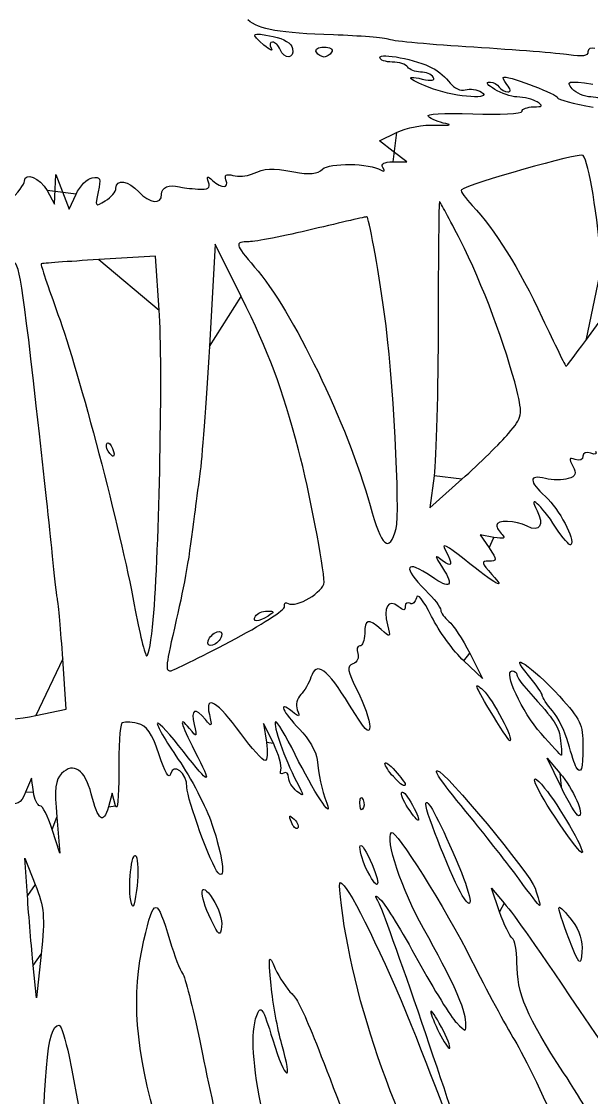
# Model space of a CAD drawing. Extents: x 759 to 1343, y 121 to 552.
# Drawn here: x 1064.9 to 1133.2, y 207.2 to 336.2 of the extents above; entities that cross this region are included whole.
import ezdxf

# ---------------------------------------------------------------- set-up
doc = ezdxf.new("R2010")
doc.units = 0
doc.layers.add('Ebene_1', color=7, linetype='CONTINUOUS')

msp = doc.modelspace()

# ---------------------------------------------------------------- linework, layer by layer
at = {"layer": 'Ebene_1', "color": 7}
for points in [[(1095.86576, 332.874148), (1095.86576, 332.874148)], [(1100.20944, 332.574812), (1100.20944, 332.574812)], [(1114.25048, 328.131908), (1114.25048, 328.131908)], [(1109.38888, 319.403988), (1111.02808, 319.403988), (1109.40824, 320.65758), (1107.78848, 321.911164), (1109.81832, 322.929332)], [(1067.922, 315.961628), (1068.82984, 314.315284), (1068.90024, 316.1113), (1068.97064, 317.907308), (1069.77, 315.811964), (1070.56936, 313.716612), (1071.39704, 315.512628)], [(1091.20424, 303.23994), (1088.09136, 309.52598), (1087.37664, 297.253228)], [(1081.37096, 301.621988), (1080.92088, 308.086092), (1074.13584, 307.678652)], [(1132.48416, 297.965196), (1134.75264, 301.071844), (1134.35536, 306.795596)], [(1132.48416, 297.965196), (1132.48416, 297.965196)], [(1123.23024, 286.828732), (1123.23024, 286.828732)], [(1075.23624, 284.720964), (1075.23624, 284.720964)], [(1114.30856, 281.751516), (1113.82032, 277.923892), (1117.65672, 281.339604)], [(1109.7628, 275.440748), (1109.7628, 275.440748)], [(1121.48888, 274.361412), (1119.85232, 274.669204), (1120.90424, 273.089724)], [(1092.90752, 264.924996), (1092.90752, 264.924996)], [(1080.65336, 264.475988), (1080.65336, 264.475988)], [(1087.24096, 261.969052), (1087.24096, 261.969052)], [(1089.86504, 261.866324), (1089.86504, 261.866324)], [(1066.56264, 252.97758), (1070.2244, 253.742108), (1069.8116, 259.782556)], [(1118.58424, 260.472436), (1120.12512, 257.441476), (1117.8808, 259.536828)], [(1120.96944, 253.673124), (1120.96944, 253.673124)], [(1095.04896, 249.658644), (1093.86584, 252.053324), (1094.21768, 249.808308)], [(1127.1404, 250.822828), (1127.1404, 250.822828)], [(1129.53, 244.420508), (1127.86824, 247.862868), (1129.39616, 246.06686)], [(1131.34008, 246.815196), (1131.34008, 246.815196)], [(1066.29696, 243.821564), (1066.06976, 245.467908), (1065.3536, 243.807756)], [(1109.43112, 245.664996), (1109.43112, 245.664996)], [(1129.53, 244.420508), (1129.53, 244.420508)], [(1076.14272, 242.175212), (1075.74552, 243.671892), (1075.28904, 242.029684)], [(1105.42968, 242.524716), (1105.42968, 242.524716)], [(1111.18368, 241.9281), (1111.18368, 241.9281)], [(1069.0904, 240.796716), (1069.4544, 236.487844), (1068.53896, 239.331532)], [(1097.20608, 240.203996), (1097.20608, 240.203996)], [(1129.35056, 239.991476), (1129.35056, 239.991476)], [(1065.57104, 231.39942), (1065.26536, 235.889452), (1066.5084, 232.731524)], [(1106.3392, 234.307412), (1106.3392, 234.307412)], [(1124.50888, 233.3451), (1124.50888, 233.3451)], [(1117.69328, 231.398428), (1117.69328, 231.398428)], [(1122.16328, 229.454444), (1121.18792, 232.297436), (1122.70264, 230.50142)], [(1077.96592, 230.800748), (1077.96624, 230.800748)], [(1087.5832, 228.49654), (1087.5832, 228.49654)], [(1130.4688, 226.247956), (1130.4688, 226.247956)], [(1067.21176, 224.350132), (1066.672, 219.12666), (1066.2744, 223.018028), (1066.2744, 223.018028)], [(1115.1884, 215.62778), (1115.1884, 215.62778)]]:
    msp.add_lwpolyline(points, close=True, dxfattribs=at)
for points in [[(1102.24496, 334.632188), (1095.88072, 334.832588), (1093.34872, 335.275476), (1091.99704, 336.42474)], [(1093.92112, 333.419268), (1092.26016, 334.852748), (1092.39968, 334.981684), (1095.03768, 334.45086)], [(1095.03768, 334.45086), (1096.32616, 334.191596), (1097.23832, 333.621716), (1097.36, 333.000012)], [(1108.92992, 334.077236), (1108.38248, 334.283924), (1105.37424, 334.533652), (1102.24496, 334.632188)], [(1094.80168, 333.02382), (1095.04632, 332.612236), (1094.65008, 332.79018), (1093.92112, 333.419268)], [(1094.93624, 333.772156), (1094.6176, 333.772156), (1094.55704, 333.435404), (1094.80168, 333.02382)], [(1095.86576, 332.874148), (1095.67312, 333.368052), (1095.25488, 333.772156), (1094.93624, 333.772156)], [(1097.36, 333.000012), (1097.60672, 331.73974), (1096.34952, 331.633844), (1095.86576, 332.874148)], [(1100.20944, 332.574812), (1100.00256, 332.904084), (1100.41328, 333.173484), (1101.12216, 333.173484)], [(1101.12216, 333.173484), (1101.83104, 333.173484), (1102.24176, 332.904084), (1102.03488, 332.574812)], [(1119.06112, 333.143044), (1114.03648, 333.450164), (1109.47736, 333.870548), (1108.92992, 334.077236)], [(1130.4788, 332.231652), (1129.22376, 332.425804), (1124.08584, 332.835924), (1119.06112, 333.143044)], [(1133.57648, 332.99378), (1133.12776, 333.16318), (1132.76064, 332.98154), (1132.76064, 332.59022)], [(1101.12216, 331.976148), (1100.82696, 331.976148), (1100.41624, 332.245548), (1100.20944, 332.574812)], [(1102.03488, 332.574812), (1101.82808, 332.245548), (1101.41736, 331.976148), (1101.12216, 331.976148)], [(1107.8156, 331.912548), (1107.8156, 332.536148), (1112.20672, 331.66766), (1114.13144, 330.663396)], [(1109.30088, 331.377516), (1108.484, 331.377516), (1107.8156, 331.618284), (1107.8156, 331.912548)], [(1132.76064, 332.59022), (1132.76064, 332.104324), (1132.03696, 331.990612), (1130.4788, 332.231652)], [(1111.16224, 330.778844), (1110.95544, 331.108108), (1110.11784, 331.377516), (1109.30088, 331.377516)], [(1112.68352, 330.180172), (1112.05368, 330.180172), (1111.36912, 330.449572), (1111.16224, 330.778844)], [(1114.13144, 330.663396), (1114.84112, 330.293108), (1115.78728, 329.48322), (1116.23408, 328.863628)], [(1114.25048, 328.131908), (1111.33672, 329.18202), (1110.52792, 329.899868), (1112.88664, 329.342388)], [(1114.21984, 329.557508), (1114.00472, 329.899972), (1113.31336, 330.180172), (1112.68352, 330.180172)], [(1112.88664, 329.342388), (1114.0176, 329.075076), (1114.4764, 329.1491), (1114.21984, 329.557508)], [(1123.03384, 328.683388), (1122.6172, 329.177292), (1122.47848, 329.581396), (1122.72552, 329.581396)], [(1122.72552, 329.581396), (1123.70224, 329.581396), (1129.11872, 327.479572), (1129.11872, 327.100564)], [(1130.86064, 328.180348), (1130.09376, 329.092716), (1130.298, 329.138436), (1133.3608, 328.740036)], [(1119.98544, 327.780988), (1121.44904, 326.857604), (1117.0372, 327.127556), (1114.25048, 328.131908)], [(1116.23408, 328.863628), (1116.69912, 328.218692), (1117.47952, 327.869572), (1118.05952, 328.046964)], [(1118.05952, 328.046964), (1118.6168, 328.217388), (1119.48344, 328.097684), (1119.98544, 327.780988)], [(1124.2508, 327.196588), (1122.79008, 327.223628), (1119.64384, 328.982724), (1121.05616, 328.982724)], [(1121.05616, 328.982724), (1121.43504, 328.982724), (1121.91424, 328.713324), (1122.12104, 328.384052)], [(1122.12104, 328.384052), (1122.32792, 328.054788), (1122.78832, 327.78538), (1123.14424, 327.78538)], [(1123.14424, 327.78538), (1123.55232, 327.78538), (1123.51152, 328.117116), (1123.03384, 328.683388)], [(1133.10656, 327.18682), (1132.33064, 327.18682), (1131.32, 327.6339), (1130.86064, 328.180348)], [(1126.6848, 326.588044), (1126.1828, 326.907228), (1125.08744, 327.181076), (1124.2508, 327.196588)], [(1126.2284, 325.998532), (1127.33552, 326.005732), (1127.42288, 326.118764), (1126.6848, 326.588044)], [(1129.11872, 327.100564), (1129.11872, 326.878484), (1131.03552, 326.359764), (1133.37816, 325.94786)], [(1134.89344, 326.588148), (1134.68664, 326.917412), (1133.88256, 327.18682), (1133.10656, 327.18682)], [(1113.63288, 324.842484), (1113.28256, 325.174564), (1115.3788, 325.302156), (1118.9572, 325.166548)], [(1118.9572, 325.166548), (1122.20336, 325.043532), (1124.85928, 325.178308), (1124.85928, 325.466124)], [(1124.85928, 325.466124), (1124.85928, 325.753916), (1125.47536, 325.993492), (1126.2284, 325.998532)], [(1115.73192, 323.987884), (1114.8952, 324.15666), (1113.95064, 324.541228), (1113.63288, 324.842484)], [(1114.55064, 323.814268), (1116.03704, 323.740988), (1116.56856, 323.819068), (1115.73192, 323.987884)], [(1109.81832, 322.929332), (1111.01504, 323.529612), (1112.95736, 323.89282), (1114.55064, 323.814268)], [(1132.17368, 320.17314), (1131.81984, 320.563572), (1118.4136, 316.752892), (1117.59584, 316.029444)], [(1134.35536, 306.795596), (1133.93096, 312.909572), (1132.87208, 319.402412), (1132.17368, 320.17314)], [(1100.934, 318.528788), (1101.74792, 319.329572), (1106.59328, 319.252804), (1107.96728, 318.417364)], [(1108.18384, 318.71282), (1107.89672, 319.169932), (1108.3048, 319.403988), (1109.38888, 319.403988)], [(1065.2276, 317.07262), (1065.2276, 318.262588), (1067.0728, 317.501764), (1067.922, 315.961628)], [(1073.34672, 317.497452), (1074.30808, 317.659236), (1074.40872, 317.417852), (1074.04992, 315.810796)], [(1087.28952, 316.959276), (1087.0168, 317.72906), (1087.10784, 317.766604), (1087.77344, 317.158972)], [(1089.37312, 317.240884), (1089.14656, 317.821772), (1089.39872, 317.981308), (1090.21168, 317.772068)], [(1090.21168, 317.772068), (1090.85096, 317.607588), (1091.85736, 317.678772), (1092.448, 317.930252)], [(1092.448, 317.930252), (1094.18528, 318.669908), (1094.7368, 318.699668), (1097.49848, 318.202812)], [(1097.49848, 318.202812), (1099.40504, 317.859796), (1100.34464, 317.94894), (1100.934, 318.528788)], [(1107.96728, 318.417364), (1108.352, 318.183412), (1108.44056, 318.304196), (1108.18384, 318.71282)], [(1063.40208, 314.61462), (1064.40616, 315.672068), (1065.2276, 316.778172), (1065.2276, 317.07262)], [(1071.39704, 315.512628), (1071.85224, 316.500436), (1072.7296, 317.393604), (1073.34672, 317.497452)], [(1074.9056, 314.718324), (1075.60648, 315.148964), (1076.17992, 315.840612), (1076.17992, 316.255308)], [(1076.17992, 316.255308), (1076.17992, 317.400052), (1077.68088, 317.157028), (1078.91816, 315.811964)], [(1081.6564, 315.512628), (1081.6564, 316.373212), (1082.49024, 316.721668), (1083.78608, 316.402604)], [(1083.78608, 316.402604), (1084.12072, 316.320204), (1085.12152, 316.198436), (1086.01, 316.132012)], [(1086.01, 316.132012), (1087.24688, 316.03954), (1087.54664, 316.233364), (1087.28952, 316.959276)], [(1087.77344, 317.158972), (1088.86688, 316.16074), (1089.77624, 316.207292), (1089.37312, 317.240884)], [(1074.04992, 315.810796), (1073.65104, 314.02382), (1073.69144, 313.972276), (1074.9056, 314.718324)], [(1078.91816, 315.811964), (1080.21768, 314.399132), (1081.6564, 314.24186), (1081.6564, 315.512628)], [(1117.59584, 316.029444), (1117.45288, 315.902996), (1118.03352, 315.061492), (1118.88616, 314.159436)], [(1114.95856, 314.614708), (1114.87856, 314.614724), (1114.80952, 308.081732), (1114.80504, 300.09694)], [(1117.47432, 309.974988), (1116.17056, 312.52682), (1115.03848, 314.6147), (1114.95856, 314.614708)], [(1118.88616, 314.159436), (1121.60448, 311.283524), (1124.47088, 306.691924), (1127.28728, 300.701596)], [(1106.26424, 312.818676), (1106.15608, 312.818676), (1103.24352, 312.145516), (1099.79184, 311.322764)], [(1108.3812, 301.144588), (1107.53704, 307.075116), (1106.49552, 312.818676), (1106.26424, 312.818676)], [(1099.79184, 311.322764), (1096.34016, 310.500028), (1092.89992, 309.826524), (1092.14688, 309.826092)], [(1092.14688, 309.826092), (1090.346, 309.825292), (1090.4068, 309.544068), (1092.8044, 306.788204)], [(1124.21744, 292.030004), (1123.02096, 297.020572), (1120.04072, 304.951732), (1117.47432, 309.974988)], [(1067.01568, 286.776484), (1064.86872, 305.86706), (1064.61976, 307.430636), (1063.72648, 307.430636)], [(1074.13584, 307.678652), (1070.40408, 307.454564), (1067.28856, 307.223324), (1067.2124, 307.164788)], [(1067.2124, 307.164788), (1067.1364, 307.106228), (1068.04664, 304.380748), (1069.2356, 301.108116)], [(1092.8044, 306.788204), (1097.33704, 301.578308), (1103.91824, 287.98326), (1106.64304, 278.20122)], [(1098.06824, 284.863268), (1096.1076, 292.304756), (1094.53664, 296.510644), (1091.20424, 303.23994)], [(1069.2356, 301.108116), (1071.75616, 294.169892), (1076.75632, 275.1107), (1078.37472, 266.272004)], [(1080.65336, 264.475988), (1081.38528, 272.761212), (1081.81864, 295.192868), (1081.37096, 301.621988)], [(1109.7628, 275.440748), (1110.28544, 277.305836), (1109.382, 294.113148), (1108.3812, 301.144588)], [(1114.80504, 300.09694), (1114.79704, 292.112148), (1114.57712, 283.856716), (1114.30856, 281.751516)], [(1127.28728, 300.701596), (1128.79336, 297.498444), (1130.06832, 294.87338), (1130.12056, 294.868116)], [(1087.37664, 297.253228), (1086.9836, 290.503212), (1086.47504, 283.63346), (1086.24656, 281.987116)], [(1130.12056, 294.868116), (1130.17256, 294.862516), (1131.23648, 296.256532), (1132.48416, 297.965196)], [(1123.23024, 286.828732), (1124.92392, 288.850356), (1124.94864, 288.980268), (1124.21744, 292.030004)], [(1068.57928, 272.109044), (1068.38584, 274.249292), (1067.68224, 280.849644), (1067.01568, 286.776484)], [(1117.65672, 281.339604), (1119.76672, 283.218244), (1122.2748, 285.688356), (1123.23024, 286.828732)], [(1075.23624, 284.720964), (1075.0156, 285.07214), (1074.96568, 285.48786), (1075.12512, 285.644796)], [(1075.12512, 285.644796), (1075.28464, 285.801724), (1075.57728, 285.514396), (1075.77552, 285.006292)], [(1075.77552, 285.006292), (1076.18696, 283.951372), (1075.83632, 283.765812), (1075.23624, 284.720964)], [(1101.12136, 268.981396), (1101.12136, 270.786668), (1099.34656, 280.011172), (1098.06824, 284.863268)], [(1131.23392, 283.705484), (1130.48632, 283.987748), (1130.42744, 283.834284), (1130.92928, 282.911724)], [(1132.1608, 284.082348), (1132.1608, 283.677372), (1131.7504, 283.510508), (1131.23392, 283.705484)], [(1133.10512, 284.452588), (1132.5712, 284.654148), (1132.1608, 284.493228), (1132.1608, 284.082348)], [(1133.67768, 284.687868), (1133.89088, 284.348508), (1133.64648, 284.248148), (1133.10512, 284.452588)], [(1130.92928, 282.911724), (1131.42816, 281.99454), (1131.32072, 281.696036), (1130.38656, 281.40434)], [(1086.24656, 281.987116), (1086.01808, 280.340772), (1085.73168, 278.185556), (1085.61008, 277.197748)], [(1127.6488, 281.42906), (1125.63488, 281.926364), (1125.64512, 281.089844), (1127.6752, 279.247676)], [(1130.38656, 281.40434), (1129.74592, 281.204292), (1128.514, 281.215412), (1127.6488, 281.42906)], [(1128.8824, 275.594084), (1127.17856, 278.249548), (1125.44504, 279.774692), (1126.65152, 277.556852)], [(1127.6752, 279.247676), (1129.284, 277.78806), (1131.27024, 274.026868), (1130.7188, 273.484348)], [(1106.64304, 278.20122), (1108.05584, 273.129308), (1108.90464, 272.378244), (1109.7628, 275.440748)], [(1126.65152, 277.556852), (1127.57112, 275.866316), (1126.96448, 274.912508), (1125.47016, 275.699348)], [(1085.61008, 277.197748), (1084.9524, 271.855228), (1084.44856, 268.937452), (1083.40904, 264.452804)], [(1125.47016, 275.699348), (1124.1064, 276.417412), (1121.81616, 276.493468), (1121.81616, 275.820676)], [(1121.81616, 275.820676), (1121.81616, 275.55726), (1122.11072, 275.051908), (1122.4708, 274.697676)], [(1130.7188, 273.484348), (1130.55608, 273.324196), (1129.7296, 274.273572), (1128.8824, 275.594084)], [(1117.91944, 271.744916), (1115.84488, 273.43146), (1115.14936, 273.777388), (1115.6376, 272.8799)], [(1122.4708, 274.697676), (1122.938, 274.238036), (1122.6568, 274.141748), (1121.48888, 274.361412)], [(1115.28544, 271.586612), (1114.3268, 272.3337), (1114.3312, 272.254156), (1115.33424, 270.709964)], [(1115.6376, 272.8799), (1116.62744, 271.060156), (1116.5108, 270.631708), (1115.28544, 271.586612)], [(1120.90424, 273.089724), (1121.90584, 271.585764), (1121.90408, 271.510244), (1120.86744, 271.510244)], [(1069.16488, 267.02034), (1069.03624, 267.678876), (1068.77272, 269.968796), (1068.57928, 272.109044)], [(1113.99928, 269.648924), (1110.86808, 271.842548), (1110.4336, 270.828044), (1113.29752, 268.010324)], [(1121.25384, 269.917036), (1123.146, 267.873412), (1121.72024, 268.65502), (1117.91944, 271.744916)], [(1120.86744, 271.510244), (1119.91816, 271.510244), (1119.96768, 271.306084), (1121.25384, 269.917036)], [(1115.33424, 270.709964), (1116.77432, 268.492676), (1116.24744, 268.073916), (1113.99928, 269.648924)], [(1096.82976, 266.4417), (1097.78408, 265.861444), (1101.12224, 267.836956), (1101.12136, 268.981396)], [(1114.01064, 264.88242), (1113.004, 266.894892), (1112.30936, 267.747052), (1112.18664, 267.120108)], [(1113.29752, 268.010324), (1114.30152, 267.022516), (1115.12304, 265.957172), (1115.12304, 265.642892)], [(1069.8116, 259.782556), (1069.58464, 263.104804), (1069.2936, 266.361804), (1069.16488, 267.02034)], [(1078.37472, 266.272004), (1078.99264, 262.896996), (1079.67192, 260.135628), (1079.88408, 260.135628)], [(1089.86504, 261.866324), (1093.5464, 263.794372), (1096.4832, 265.695444), (1096.39128, 266.090932)], [(1096.39128, 266.090932), (1096.29928, 266.48642), (1096.49664, 266.644268), (1096.82976, 266.4417)], [(1110.00504, 266.077836), (1108.83208, 267.035532), (1108.1936, 265.931284), (1108.72216, 263.859284)], [(1110.8636, 266.084236), (1110.8636, 265.543236), (1110.66168, 265.541756), (1110.00504, 266.077836)], [(1111.426, 266.44954), (1111.11664, 266.637644), (1110.8636, 266.47322), (1110.8636, 266.084236)], [(1112.18664, 267.120108), (1112.0776, 266.563204), (1111.73536, 266.261444), (1111.426, 266.44954)], [(1094.42872, 264.924996), (1093.23712, 264.167316), (1092.4316, 264.167316), (1092.90752, 264.924996)], [(1092.90752, 264.924996), (1093.1144, 265.25426), (1093.74664, 265.51954), (1094.31256, 265.5145)], [(1094.31256, 265.5145), (1095.19928, 265.5065), (1095.21536, 265.425124), (1094.42872, 264.924996)], [(1107.97096, 263.294636), (1106.40296, 264.690724), (1105.9956, 264.594772), (1105.9956, 262.829404)], [(1117.8808, 259.536828), (1116.6464, 260.689268), (1114.90488, 263.09478), (1114.01064, 264.88242)], [(1115.12304, 265.642892), (1115.12304, 265.328612), (1115.55512, 264.71866), (1116.0832, 264.287436)], [(1079.88408, 260.135628), (1080.09632, 260.135628), (1080.44248, 262.088788), (1080.65336, 264.475988)], [(1083.40904, 264.452804), (1082.12672, 258.920252), (1082.06016, 258.335004), (1082.71528, 258.350196)], [(1108.72216, 263.859284), (1109.1144, 262.321948), (1109.08672, 262.301172), (1107.97096, 263.294636)], [(1116.0832, 264.287436), (1116.61136, 263.856212), (1117.7368, 262.139468), (1118.58424, 260.472436)], [(1087.24096, 261.969052), (1087.38736, 262.40122), (1087.86656, 262.872668), (1088.30584, 263.016732)], [(1088.83824, 262.492892), (1088.69184, 262.060732), (1088.21264, 261.589276), (1087.77336, 261.44522)], [(1088.30584, 263.016732), (1088.76216, 263.166396), (1088.99032, 262.941932), (1088.83824, 262.492892)], [(1105.9956, 262.829404), (1105.9956, 262.006236), (1105.7304, 261.332724), (1105.40624, 261.332724)], [(1082.71528, 258.350196), (1082.96632, 258.355796), (1086.18368, 259.938276), (1089.86504, 261.866324)], [(1087.77336, 261.44522), (1087.31704, 261.295548), (1087.0888, 261.52002), (1087.24096, 261.969052)], [(1105.40624, 261.332724), (1105.08208, 261.332724), (1104.97352, 260.930892), (1105.16512, 260.439764)], [(1125.63488, 257.78514), (1122.84904, 261.04254), (1126.06704, 258.885628), (1129.34544, 255.29814)], [(1104.17368, 254.231708), (1101.4856, 258.639404), (1100.19832, 259.575428), (1099.55736, 257.588404)], [(1105.16512, 260.439764), (1105.35992, 259.940348), (1105.10512, 259.392492), (1104.586, 259.196676)], [(1104.586, 259.196676), (1103.79408, 258.8977), (1103.87376, 258.425004), (1105.13136, 255.96166)], [(1127.1404, 250.822828), (1124.86448, 253.369844), (1122.5656, 258.339612), (1123.66336, 258.339612)], [(1123.66336, 258.339612), (1123.9832, 258.339612), (1124.24488, 258.134804), (1124.24488, 257.884492)], [(1099.55736, 257.588404), (1099.32872, 256.879708), (1098.77864, 255.942756), (1098.33504, 255.506284)], [(1120.96944, 253.673124), (1119.1672, 256.660612), (1119.0144, 257.123612), (1120.18936, 256.037628)], [(1124.24488, 257.884492), (1124.24488, 257.634172), (1124.86096, 256.74798), (1125.614, 255.915164)], [(1127.28728, 255.391924), (1127.28728, 255.645548), (1126.54376, 256.7225), (1125.63488, 257.78514)], [(1091.15744, 250.835812), (1088.3544, 254.685692), (1086.7984, 255.621084), (1087.378, 253.107764)], [(1105.13136, 255.96166), (1105.94136, 254.37498), (1106.60264, 252.442404), (1106.6008, 251.667044)], [(1120.18936, 256.037628), (1121.37216, 254.944364), (1123.98456, 249.95822), (1123.37456, 249.95822)], [(1125.614, 255.915164), (1128.89216, 252.289564), (1129.27944, 251.695044), (1129.4828, 249.9763)], [(1097.2864, 253.473636), (1095.5304, 254.878956), (1096.1604, 253.408516), (1098.20232, 251.335804)], [(1098.33504, 255.506284), (1097.89144, 255.069812), (1097.70496, 254.249036), (1097.92072, 253.682348)], [(1128.50664, 253.547588), (1127.836, 254.308348), (1127.28728, 255.1383), (1127.28728, 255.391924)], [(1129.34544, 255.29814), (1131.87736, 252.527492), (1132.15528, 251.933764), (1132.15528, 249.294804)], [(1062.14152, 252.674812), (1062.5592, 252.420844), (1064.54872, 252.557084), (1066.56264, 252.97758)], [(1085.01176, 251.419412), (1083.6564, 253.12762), (1083.8856, 252.110436), (1085.61096, 248.760636)], [(1086.92232, 252.502332), (1085.6976, 254.035244), (1085.12104, 253.78294), (1085.55432, 251.90366)], [(1087.378, 253.107764), (1087.7208, 251.621628), (1087.6748, 251.560476), (1086.92232, 252.502332)], [(1097.92072, 253.682348), (1098.2636, 252.781836), (1098.18368, 252.75554), (1097.2864, 253.473636)], [(1106.6008, 251.667044), (1106.6008, 250.613108), (1105.98576, 251.26038), (1104.17368, 254.231708)], [(1123.37456, 249.95822), (1123.28432, 249.95822), (1122.20208, 251.629924), (1120.96944, 253.673124)], [(1130.39376, 249.714292), (1130.02648, 251.061836), (1129.17728, 252.78682), (1128.50664, 253.547588)], [(1076.86808, 252.032348), (1076.65656, 251.824148), (1076.49624, 249.184364), (1076.51176, 246.166164)], [(1078.7476, 252.041788), (1077.92544, 252.24482), (1077.0796, 252.240588), (1076.86808, 252.032348)], [(1081.36576, 248.270956), (1080.48728, 250.93142), (1079.9168, 251.753068), (1078.7476, 252.041788)], [(1081.15152, 252.05614), (1081.00136, 251.908436), (1082.12808, 249.961564), (1083.65528, 247.729764)], [(1084.27832, 248.658204), (1082.70872, 250.674772), (1081.3016, 252.203844), (1081.15152, 252.05614)], [(1085.55432, 251.90366), (1085.9148, 250.339828), (1085.8876, 250.315556), (1085.01176, 251.419412)], [(1095.31256, 252.219012), (1094.96336, 251.875444), (1096.3988, 247.79854), (1097.8236, 245.087004)], [(1097.6712, 248.30074), (1096.52952, 250.60882), (1095.46816, 252.372044), (1095.31256, 252.219012)], [(1094.04544, 247.576204), (1093.75712, 247.583404), (1092.4576, 249.050132), (1091.15744, 250.835812)], [(1098.20232, 251.335804), (1099.27072, 250.251276), (1100.21408, 248.622036), (1100.29864, 247.715276)], [(1129.5572, 248.218596), (1129.4804, 248.249636), (1128.39248, 249.421516), (1127.1404, 250.822828)], [(1094.21768, 249.808308), (1094.4112, 248.573548), (1094.33368, 247.5691), (1094.04544, 247.576204)], [(1095.94856, 246.484524), (1096.10448, 246.913212), (1095.69968, 248.341564), (1095.04896, 249.658644)], [(1129.4828, 249.9763), (1129.60088, 248.978548), (1129.6344, 248.18758), (1129.5572, 248.218596)], [(1131.34008, 246.815196), (1131.18688, 247.062148), (1130.76104, 248.36674), (1130.39376, 249.714292)], [(1132.15528, 249.294804), (1132.15528, 246.487876), (1131.9432, 245.842844), (1131.34008, 246.815196)], [(1082.73168, 245.94874), (1082.58512, 245.297124), (1082.04376, 246.21754), (1081.36576, 248.270956)], [(1085.61096, 248.760636), (1087.792, 244.526012), (1087.51144, 244.504444), (1084.27832, 248.658204)], [(1101.4544, 242.474588), (1102.2964, 240.138188), (1099.83008, 243.936404), (1097.6712, 248.30074)], [(1073.22016, 243.594476), (1072.47304, 246.513444), (1071.10944, 247.4501), (1069.66944, 246.033372)], [(1084.69816, 244.359668), (1084.69816, 246.109388), (1083.06464, 247.429428), (1082.73168, 245.94874)], [(1083.65528, 247.729764), (1085.18248, 245.497956), (1087.00032, 241.996676), (1087.6948, 239.949124)], [(1100.29864, 247.715276), (1100.4748, 245.827092), (1100.83528, 244.192572), (1101.4544, 242.474588)], [(1108.42408, 247.253276), (1108.42408, 247.524684), (1108.97168, 247.125492), (1109.64104, 246.366196)], [(1109.43112, 245.664996), (1108.8772, 246.26714), (1108.42408, 246.981868), (1108.42408, 247.253276)], [(1129.35056, 239.991476), (1126.37968, 244.364716), (1125.2872, 246.997908), (1127.5656, 244.293956)], [(1069.66944, 246.033372), (1068.9168, 245.292884), (1068.79992, 244.235748), (1069.0904, 240.796716)], [(1076.51176, 246.166164), (1076.52696, 243.147972), (1076.3612, 241.352044), (1076.14272, 242.175212)], [(1096.26648, 246.070852), (1095.93568, 245.869684), (1095.79256, 246.055812), (1095.94856, 246.484524)], [(1096.868, 245.57658), (1096.868, 246.049604), (1096.59736, 246.27202), (1096.26648, 246.070852)], [(1097.8748, 243.8949), (1097.32104, 244.346812), (1096.868, 245.103564), (1096.868, 245.57658)], [(1110.858, 244.777916), (1110.858, 244.329428), (1110.39464, 244.617524), (1109.43112, 245.664996)], [(1109.64104, 246.366196), (1110.3104, 245.606892), (1110.858, 244.892164), (1110.858, 244.777916)], [(1118.7808, 240.67882), (1115.14128, 245.107468), (1114.24672, 246.366196), (1114.73904, 246.366196)], [(1114.73904, 246.366196), (1115.5932, 246.366196), (1125.79632, 234.058628), (1126.41864, 232.277636)], [(1129.39616, 246.06686), (1130.99832, 244.18354), (1132.41296, 240.978156), (1131.64184, 240.978156)], [(1088.43096, 234.123132), (1087.59456, 235.026412), (1084.69816, 242.969228), (1084.69816, 244.359668)], [(1097.8236, 245.087004), (1098.77384, 243.278692), (1098.77904, 243.157084), (1097.8748, 243.8949)], [(1110.46032, 243.779748), (1110.62968, 243.94642), (1111.20624, 243.249532), (1111.74152, 242.231132)], [(1127.5656, 244.293956), (1129.2116, 242.34038), (1132.39984, 236.822052), (1132.06344, 236.5087)], [(1131.64184, 240.978156), (1131.39432, 240.978156), (1130.444, 242.527212), (1129.53, 244.420508)], [(1065.3536, 243.807756), (1064.73912, 242.383412), (1064.39832, 242.205236), (1062.95432, 242.553364)], [(1067.07392, 242.175212), (1066.7716, 242.175212), (1066.422, 242.916068), (1066.29696, 243.821564)], [(1075.28904, 242.029684), (1074.68944, 239.872948), (1074.04856, 240.357724), (1073.22016, 243.594476)], [(1105.42968, 242.524716), (1105.45928, 243.22214), (1105.60304, 243.363996), (1105.79728, 242.88642)], [(1105.79728, 242.88642), (1105.97304, 242.454252), (1105.95144, 241.937892), (1105.74928, 241.738964)], [(1111.18368, 241.9281), (1110.6164, 242.779844), (1110.29088, 243.613084), (1110.46032, 243.779748)], [(1113.3136, 242.340748), (1113.3448, 243.388772), (1114.78144, 240.769396), (1116.95888, 235.69634)], [(1068.53896, 239.331532), (1068.03552, 240.895556), (1067.37624, 242.175212), (1067.07392, 242.175212)], [(1105.74928, 241.738964), (1105.54712, 241.540028), (1105.40328, 241.89362), (1105.42968, 242.524716)], [(1111.74152, 242.231132), (1112.9248, 239.97994), (1112.59896, 239.802964), (1111.18368, 241.9281)], [(1117.69328, 231.398428), (1116.64216, 233.054436), (1113.28696, 241.436972), (1113.3136, 242.340748)], [(1097.20608, 240.203996), (1096.87584, 241.05722), (1096.94576, 241.12598), (1097.54672, 240.539132)], [(1097.96216, 239.465636), (1097.7748, 239.281308), (1097.43456, 239.613572), (1097.20608, 240.203996)], [(1097.54672, 240.539132), (1097.96256, 240.133028), (1098.14952, 239.649964), (1097.96216, 239.465636)], [(1124.50888, 233.3451), (1123.25264, 235.073764), (1120.67496, 238.373932), (1118.7808, 240.67882)], [(1087.6948, 239.949124), (1088.99624, 236.112572), (1089.37664, 233.1019), (1088.43096, 234.123132)], [(1113.03672, 227.449892), (1110.44528, 232.06886), (1108.41336, 238.176988), (1109.20816, 238.958972)], [(1109.20816, 238.958972), (1109.68912, 239.432116), (1115.64016, 229.920956), (1118.80776, 223.6167)], [(1132.06344, 236.5087), (1131.94664, 236.399836), (1130.72584, 237.967084), (1129.35056, 239.991476)], [(1077.96624, 230.800748), (1077.56328, 232.899492), (1078.20496, 237.486252), (1078.67616, 235.875116)], [(1105.42456, 237.206732), (1105.44856, 237.7993), (1106.0016, 237.099908), (1106.65432, 235.652516)], [(1106.3392, 234.307412), (1105.81256, 235.30946), (1105.40096, 236.614156), (1105.42456, 237.206732)], [(1078.67616, 235.875116), (1078.87112, 235.208692), (1078.85576, 233.45758), (1078.64176, 231.983756)], [(1106.65432, 235.652516), (1108.01824, 232.62794), (1107.77272, 231.580004), (1106.3392, 234.307412)], [(1116.95888, 235.69634), (1118.8024, 231.401044), (1119.2116, 229.006436), (1117.69328, 231.398428)], [(1066.5084, 232.731524), (1067.60768, 229.938884), (1067.68904, 228.969404), (1067.21176, 224.350132)], [(1087.5832, 228.49654), (1086.0388, 231.666732), (1086.1872, 233.436244), (1087.79088, 230.97286)], [(1103.21616, 230.202084), (1102.82904, 233.401756), (1102.84696, 233.455884), (1103.84952, 232.118092)], [(1126.96848, 230.202076), (1126.87192, 230.202076), (1125.76512, 231.616436), (1124.50888, 233.3451)], [(1066.2744, 223.018028), (1066.05568, 225.158276), (1065.7392, 228.9299), (1065.57104, 231.39942)], [(1078.64176, 231.983756), (1078.33928, 229.897172), (1078.18976, 229.635332), (1077.96592, 230.800748)], [(1079.52936, 226.062532), (1080.74352, 231.292692), (1081.06752, 231.287364), (1082.63888, 226.011412)], [(1103.84952, 232.118092), (1105.39728, 230.05278), (1109.90864, 220.3195), (1112.70232, 213.018164)], [(1107.76576, 230.34614), (1107.1356, 231.556876), (1107.15952, 231.604564), (1107.99376, 230.800756)], [(1126.41864, 232.277636), (1126.81752, 231.136084), (1127.06496, 230.202076), (1126.96848, 230.202076)], [(1087.79088, 230.97286), (1088.47952, 229.915076), (1088.95408, 228.433372), (1088.84552, 227.680172)], [(1118.81416, 187.99578), (1110.69824, 201.372028), (1104.76056, 217.43866), (1103.21616, 230.202084)], [(1117.96056, 200.474596), (1118.20592, 200.715996), (1108.71768, 228.517268), (1107.76576, 230.34614)], [(1107.99376, 230.800756), (1108.5064, 230.306852), (1110.4776, 227.074028), (1112.37416, 223.6167)], [(1122.70264, 230.50142), (1124.07152, 228.878364), (1126.20744, 225.82174), (1132.95216, 215.83398)], [(1130.4688, 226.247956), (1129.70864, 228.189052), (1129.1804, 229.8695), (1129.29504, 229.982284)], [(1129.29504, 229.982284), (1129.40968, 230.095068), (1130.11664, 229.371396), (1130.86608, 228.374116)], [(1088.84552, 227.680172), (1088.66952, 226.459284), (1088.53256, 226.547852), (1087.5832, 228.49654)], [(1123.69016, 226.276092), (1123.3868, 226.46054), (1122.69968, 227.890804), (1122.16328, 229.454444)], [(1118.12272, 216.149948), (1118.07552, 217.79226), (1116.53536, 221.21394), (1113.03672, 227.449892)], [(1130.86608, 228.374116), (1131.76984, 227.17142), (1132.16504, 225.91402), (1132.03984, 224.639788)], [(1081.26, 203.56122), (1078.50112, 212.888228), (1077.99592, 219.456876), (1079.52936, 226.062532)], [(1082.63888, 226.011412), (1083.17832, 224.200428), (1083.86448, 222.416836), (1084.16376, 222.047868)], [(1124.24168, 223.357308), (1124.24168, 224.778188), (1123.99344, 226.091636), (1123.69016, 226.276092)], [(1132.03984, 224.639788), (1131.8608, 222.818252), (1131.77936, 222.901596), (1130.4688, 226.247956)], [(1094.79096, 220.623372), (1094.43912, 224.33958), (1094.46144, 224.429396), (1095.28608, 222.618924)], [(1112.37416, 223.6167), (1114.27072, 220.15938), (1116.34768, 216.79934), (1116.9896, 216.149948)], [(1118.80776, 223.6167), (1120.54488, 220.15938), (1122.87656, 215.833684), (1123.98928, 214.004044)], [(1129.83896, 210.14646), (1125.39872, 216.905036), (1124.24168, 219.63594), (1124.24168, 223.357308)], [(1084.16376, 222.047868), (1084.46312, 221.6789), (1085.38824, 218.041972), (1086.21976, 213.965812)], [(1095.28608, 222.618924), (1095.76104, 221.57622), (1096.66272, 220.218356), (1097.28976, 219.601444)], [(1096.06576, 213.544596), (1095.56728, 215.297676), (1094.9936, 218.483124), (1094.79096, 220.623372)], [(1097.28976, 219.601444), (1098.33128, 218.576668), (1099.64048, 215.378748), (1106.30712, 197.57454)], [(1093.06168, 216.997676), (1093.56816, 218.308588), (1093.7672, 218.00638), (1094.976, 214.090676)], [(1100, 185.345668), (1094.2156, 200.549036), (1091.49744, 212.949108), (1093.06168, 216.997676)], [(1113.92736, 217.500596), (1113.88416, 216.812172), (1115.92024, 212.832188), (1116.18328, 213.09094)], [(1115.1884, 215.62778), (1114.5096, 216.893612), (1113.94216, 217.73638), (1113.92736, 217.500596)], [(1067.28832, 191.587796), (1067.44856, 210.304508), (1067.92264, 215.833972), (1069.36688, 215.833972)], [(1069.36688, 215.833972), (1069.60928, 215.833972), (1070.14752, 214.150212), (1070.56296, 212.092276)], [(1116.18328, 213.09094), (1116.3148, 213.22038), (1115.86712, 214.361948), (1115.1884, 215.62778)], [(1116.9896, 216.149948), (1118.15128, 214.974772), (1118.15656, 214.974772), (1118.12272, 216.149948)], [(1132.95216, 215.83398), (1137.05944, 209.7519), (1139.57056, 207.3695), (1137.27936, 211.728644)], [(1086.21976, 213.965812), (1087.0512, 209.889644), (1088.30328, 204.129988), (1089.00208, 201.166564)], [(1094.976, 214.090676), (1096.5064, 209.133724), (1097.4552, 208.658244), (1096.06576, 213.544596)], [(1112.70232, 213.018164), (1116.10016, 204.137804), (1117.73056, 200.248364), (1117.96056, 200.474596)], [(1123.98928, 214.004044), (1125.10192, 212.174412), (1127.78704, 206.600724), (1129.95608, 201.618084)], [(1070.56296, 212.092276), (1072.11112, 204.423684), (1073.70472, 195.112972), (1073.81632, 193.084476)], [(1135.47112, 200.567868), (1134.53656, 202.543484), (1132.00216, 206.853852), (1129.83896, 210.14646)]]:
    msp.add_open_spline(points, degree=3, dxfattribs=at)

doc.saveas('drawing.dxf')
